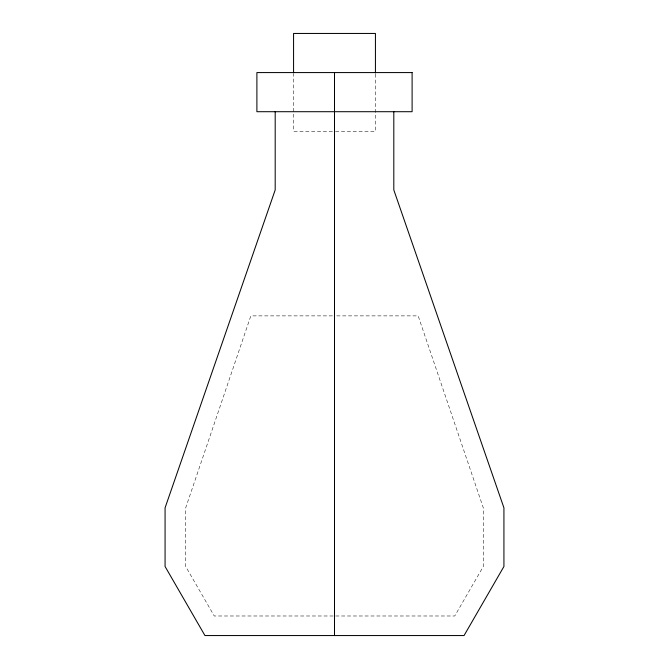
<?xml version="1.0" encoding="UTF-8"?>
<svg xmlns="http://www.w3.org/2000/svg" width="669" height="669" viewBox="0 0 669 669"><rect width="100%" height="100%" fill="white"/><g stroke="black" fill="none" stroke-linecap="round" stroke-linejoin="round"><path stroke-width="0.5" stroke-dasharray="3.35 2.51" d="M332.451 131.266L293.566 131.266L293.566 74.033M335.52 131.266L375.434 131.266L375.434 74.033M332.434 315.877L250.833 315.877L185.698 507.821L185.698 566.509L214.256 615.99L454.744 615.99L483.302 566.509L483.302 507.821L418.167 315.877L334.5 315.877"/><path stroke-width="1" d="M393.807 111.706L393.807 189.954L503.924 507.821L503.924 566.509L464.06 635.55L204.94 635.55L165.076 566.509L165.076 507.821L275.193 189.954L275.193 111.706M375.434 72.996L375.434 33.45L293.566 33.45L293.566 72.996M334.5 72.578L334.5 635.55M412.104 72.578L256.896 72.578L256.896 111.706L412.104 111.706L412.104 72.578"/></g></svg>
